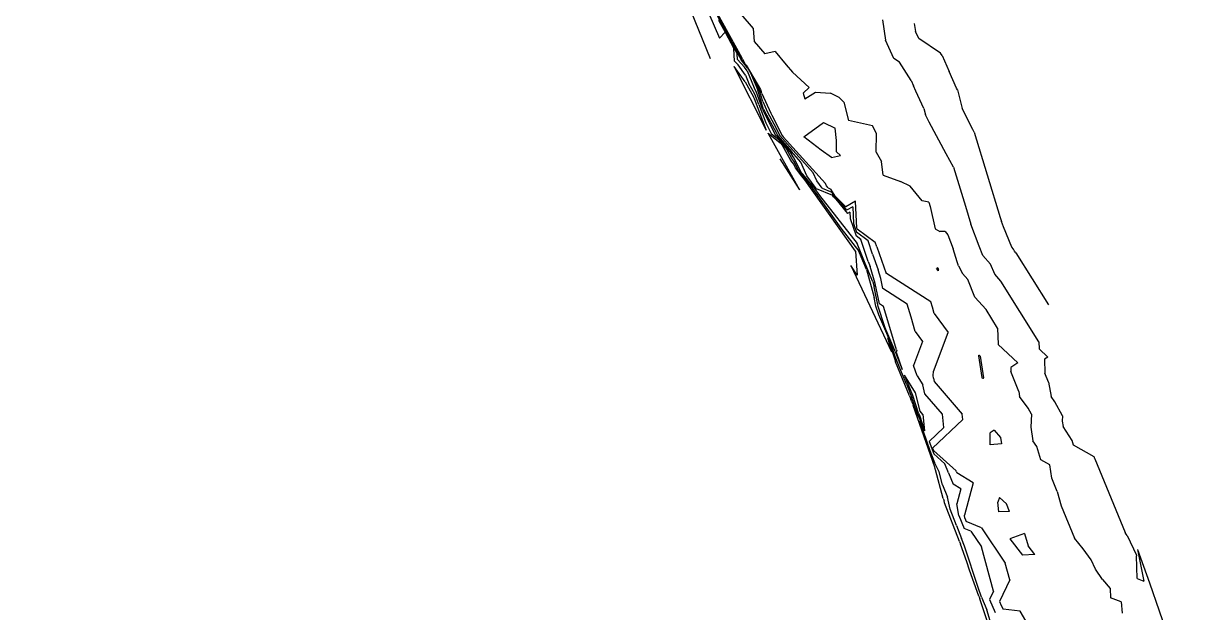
# Model space of a CAD drawing. Header units: metres. Extents: x -1120501 to 1198934, y -4928884 to 66998.
# Drawn here: x 732.5 to 950.1, y -1428.2 to -1318.9 of the extents above; entities that cross this region are included whole.
import ezdxf

# ---------------------------------------------------------------- set-up
doc = ezdxf.new("R2010")
doc.units = ezdxf.units.M
doc.layers.add('SURF2CONTOURS', color=7, linetype='Continuous', lineweight=0)

msp = doc.modelspace()

# ---------------------------------------------------------------- linework, layer by layer
at = {"color": 7, "lineweight": 0}
msp.add_circle((-684.64, 190.5), 66807.04, dxfattribs=at)
at = {"layer": 'SURF2CONTOURS', "color": 2, "linetype": 'Continuous', "lineweight": -3}
for p, q in [((863.51, -1321.19, 235.5), (847.07, -1291.44, 235.5)), ((860.04, -1325.39, 235.5), (856.35, -1316.48, 235.5)), ((859.72, -1317.01, 235.5), (861.68, -1321.56, 235.5)), ((891.92, -1318.21, 235.5), (892.49, -1321.97, 235.5)), ((862.72, -1320.47, 235.5), (861.68, -1321.56, 235.5)), ((862.72, -1320.47, 235.5), (864.37, -1323.48, 235.5)), ((864.02, -1322.24, 235.5), (863.51, -1321.19, 235.5)), ((864.02, -1322.24, 235.5), (866.09, -1326.01, 235.5)), ((894.07, -1325.35, 235.5), (892.49, -1321.97, 235.5)), ((864.48, -1325.82, 235.5), (864.37, -1323.48, 235.5)), ((865.13, -1326.53, 235.5), (864.48, -1325.82, 235.5)), ((866.51, -1328.47, 235.5), (865.13, -1326.53, 235.5)), ((866.77, -1326.84, 235.5), (866.09, -1326.01, 235.5)), ((866.77, -1326.84, 235.5), (868.37, -1329.55, 235.5)), ((895.07, -1326.04, 235.5), (894.07, -1325.35, 235.5)), ((897.28, -1329.46, 235.5), (895.07, -1326.04, 235.5)), ((866.51, -1328.47, 235.5), (867.15, -1330.02, 235.5)), ((868.26, -1331.98, 235.5), (867.15, -1330.02, 235.5)), ((868.37, -1329.55, 235.5), (869.13, -1331.35, 235.5)), ((869.72, -1333.31, 235.5), (869.13, -1331.35, 235.5)), ((897.28, -1329.46, 235.5), (897.72, -1330.43, 235.5)), ((898.16, -1331.42, 235.5), (897.72, -1330.43, 235.5)), ((899.6, -1334.65, 235.5), (898.16, -1331.42, 235.5)), ((868.96, -1333.87, 235.5), (868.26, -1331.98, 235.5)), ((869.72, -1333.31, 235.5), (870.61, -1335.3, 235.5)), ((868.96, -1333.87, 235.5), (870.28, -1337.3, 235.5)), ((870.61, -1335.3, 235.5), (871.8, -1337.49, 235.5)), ((899.6, -1334.65, 235.5), (899.9, -1335.83, 235.5)), ((900.58, -1337.19, 235.5), (899.9, -1335.83, 235.5)), ((870.28, -1337.3, 235.5), (871.33, -1339.37, 235.5)), ((871.8, -1337.49, 235.5), (872.91, -1339.66, 235.5)), ((903.79, -1343.06, 235.5), (900.58, -1337.19, 235.5)), ((872.71, -1340.45, 235.5), (871.33, -1339.37, 235.5)), ((872.91, -1339.66, 235.5), (874.28, -1341.24, 235.5)), ((872.71, -1340.45, 235.5), (874.19, -1342.23, 235.5)), ((875.12, -1343.94, 235.5), (874.19, -1342.23, 235.5)), ((879.09, -1346.54, 235.5), (874.28, -1341.24, 235.5)), ((875.48, -1344.38, 235.5), (875.12, -1343.94, 235.5)), ((876.37, -1346.09, 235.5), (875.48, -1344.38, 235.5)), ((905.14, -1345.49, 235.5), (903.79, -1343.06, 235.5)), ((877.07, -1347.02, 235.5), (876.37, -1346.09, 235.5)), ((879.74, -1348.04, 235.5), (879.09, -1346.54, 235.5)), ((905.14, -1345.49, 235.5), (907.36, -1352.74, 235.5)), ((878.36, -1348.59, 235.5), (877.07, -1347.02, 235.5)), ((878.36, -1348.59, 235.5), (884.21, -1356.81, 235.5)), ((880.73, -1349.41, 235.5), (879.74, -1348.04, 235.5)), ((880.73, -1349.41, 235.5), (882.52, -1350.16, 235.5)), ((882.99, -1350.95, 235.5), (882.52, -1350.16, 235.5)), ((882.99, -1350.95, 235.5), (884.12, -1352.09, 235.5)), ((884.12, -1352.09, 235.5), (885.28, -1353.49, 235.5)), ((886.41, -1352.85, 235.5), (885.28, -1353.49, 235.5)), ((886.41, -1352.85, 235.5), (886.54, -1356, 235.5)), ((907.36, -1352.74, 235.5), (908.32, -1356.09, 235.5)), ((884.21, -1356.81, 235.5), (887.58, -1361.11, 235.5)), ((886.54, -1356, 235.5), (887.09, -1357.6, 235.5)), ((889.27, -1359.18, 235.5), (887.09, -1357.6, 235.5)), ((909.87, -1360.19, 235.5), (908.32, -1356.09, 235.5)), ((890.11, -1361.68, 235.5), (889.27, -1359.18, 235.5)), ((888.31, -1362.89, 235.5), (887.58, -1361.11, 235.5)), ((890.11, -1361.68, 235.5), (891.14, -1364.57, 235.5)), ((910.59, -1361.93, 235.5), (909.87, -1360.19, 235.5)), ((912.02, -1363.53, 235.5), (910.59, -1361.93, 235.5)), ((888.97, -1364.53, 235.5), (888.31, -1362.89, 235.5)), ((912.77, -1365.38, 235.5), (912.02, -1363.53, 235.5)), ((888.97, -1364.53, 235.5), (890.39, -1369.68, 235.5)), ((891.62, -1366.17, 235.5), (891.14, -1364.57, 235.5)), ((892.01, -1368.05, 235.5), (891.62, -1366.17, 235.5)), ((902.24, -1364.22, 234.5), (901.99, -1364.35, 234.5)), ((902.33, -1364.74, 234.5), (901.99, -1364.35, 234.5)), ((902.24, -1364.22, 234.5), (902.3, -1364.33, 234.5)), ((902.3, -1364.33, 234.5), (902.35, -1364.45, 234.5)), ((902.33, -1364.74, 234.5), (902.35, -1364.45, 234.5)), ((913.92, -1366.68, 235.5), (912.77, -1365.38, 235.5)), ((896.52, -1370.91, 235.5), (892.01, -1368.05, 235.5)), ((920.98, -1377.92, 235.5), (913.92, -1366.68, 235.5)), ((890.73, -1371.29, 235.5), (890.39, -1369.68, 235.5)), ((891.26, -1372.93, 235.5), (890.73, -1371.29, 235.5)), ((897.25, -1373.38, 235.5), (896.52, -1370.91, 235.5)), ((892.56, -1375.92, 235.5), (891.26, -1372.93, 235.5)), ((898.03, -1376.02, 235.5), (897.25, -1373.38, 235.5)), ((893.38, -1377.87, 235.5), (892.56, -1375.92, 235.5)), ((898.03, -1376.02, 235.5), (899.37, -1377.87, 235.5)), ((894.31, -1380.64, 235.5), (893.38, -1377.87, 235.5)), ((899.37, -1377.87, 235.5), (897.69, -1382.3, 235.5)), ((920.98, -1377.92, 235.5), (921.03, -1379.25, 235.5)), ((922.62, -1380.75, 235.5), (921.03, -1379.25, 235.5)), ((895.15, -1382.79, 235.5), (894.31, -1380.64, 235.5)), ((909.83, -1380.53, 234.5), (909.84, -1380.39, 234.5)), ((910.47, -1384.55, 234.5), (909.83, -1380.53, 234.5)), ((909.84, -1380.39, 234.5), (909.92, -1380.43, 234.5)), ((909.95, -1380.48, 234.5), (909.92, -1380.43, 234.5)), ((910.05, -1380.61, 234.5), (909.95, -1380.48, 234.5)), ((910.05, -1380.61, 234.5), (910.69, -1384.59, 234.5)), ((922.62, -1380.75, 235.5), (922.04, -1381.13, 235.5)), ((922.04, -1381.13, 235.5), (922.08, -1383.73, 235.5)), ((896.44, -1385.92, 235.5), (895.15, -1382.79, 235.5)), ((898.35, -1384.25, 235.5), (897.69, -1382.3, 235.5)), ((922.74, -1385.38, 235.5), (922.08, -1383.73, 235.5)), ((898.35, -1384.25, 235.5), (899.4, -1385.92, 235.5)), ((910.51, -1384.7, 234.5), (910.47, -1384.55, 234.5)), ((910.72, -1384.74, 234.5), (910.51, -1384.7, 234.5)), ((910.72, -1384.74, 234.5), (910.69, -1384.59, 234.5)), ((922.74, -1385.38, 235.5), (923.23, -1388.04, 235.5)), ((896.44, -1385.92, 235.5), (897.4, -1388.24, 235.5)), ((899.81, -1387.57, 235.5), (899.4, -1385.92, 235.5)), ((903.08, -1391.37, 235.5), (899.81, -1387.57, 235.5)), ((923.96, -1389.03, 235.5), (923.23, -1388.04, 235.5)), ((898.01, -1390.12, 235.5), (897.4, -1388.24, 235.5)), ((898.01, -1390.12, 235.5), (899, -1392.26, 235.5)), ((925.34, -1391.66, 235.5), (923.96, -1389.03, 235.5)), ((899.63, -1394.23, 235.5), (899, -1392.26, 235.5)), ((903.32, -1393.8, 235.5), (903.08, -1391.37, 235.5)), ((925.34, -1391.66, 235.5), (925.3, -1392.62, 235.5)), ((898.8, -1392.51, 235.5), (899.63, -1394.23, 235.5)), ((898.8, -1392.51, 235.5), (900.75, -1398.12, 235.5)), ((903.32, -1393.8, 235.5), (900.58, -1396.42, 235.5)), ((912.7, -1394.32, 234.5), (911.94, -1394.83, 234.5)), ((912.7, -1394.32, 234.5), (913.85, -1395.68, 234.5)), ((925.3, -1392.62, 235.5), (925.45, -1393.62, 235.5)), ((927.14, -1396.26, 235.5), (925.45, -1393.62, 235.5)), ((900.58, -1396.42, 235.5), (901.46, -1398.71, 235.5)), ((911.91, -1397.06, 234.5), (911.94, -1394.83, 234.5)), ((913.85, -1395.68, 234.5), (914.04, -1396.88, 234.5)), ((927.4, -1397.12, 235.5), (927.14, -1396.26, 235.5)), ((900.75, -1398.12, 235.5), (901.6, -1400.33, 235.5)), ((901.46, -1398.71, 235.5), (903.51, -1400.55, 235.5)), ((914.04, -1396.88, 234.5), (911.91, -1397.06, 234.5)), ((931.25, -1399.29, 235.5), (927.4, -1397.12, 235.5)), ((902.46, -1402.07, 235.5), (901.6, -1400.33, 235.5)), ((904.21, -1402.24, 235.5), (903.51, -1400.55, 235.5)), ((931.27, -1399.41, 235.5), (931.25, -1399.29, 235.5)), ((931.32, -1399.52, 235.5), (931.27, -1399.41, 235.5)), ((931.32, -1399.52, 235.5), (931.35, -1399.65, 235.5)), ((931.35, -1399.65, 235.5), (936.96, -1413.32, 235.5)), ((903.11, -1404.49, 235.5), (902.46, -1402.07, 235.5)), ((904.21, -1402.24, 235.5), (905.09, -1404.35, 235.5)), ((903.11, -1404.49, 235.5), (904, -1406.72, 235.5)), ((906.48, -1405.21, 235.5), (905.09, -1404.35, 235.5)), ((906.48, -1405.21, 235.5), (905.73, -1407.97, 235.5)), ((904.51, -1408.95, 235.5), (904, -1406.72, 235.5)), ((913.68, -1406.78, 234.5), (913.36, -1407.66, 234.5)), ((913.51, -1409.49, 234.5), (913.36, -1407.66, 234.5)), ((913.68, -1406.78, 234.5), (914.93, -1407.98, 234.5)), ((905.68, -1412.03, 235.5), (904.51, -1408.95, 235.5)), ((906.12, -1410.18, 235.5), (905.73, -1407.97, 235.5)), ((915.52, -1409.42, 234.5), (913.51, -1409.49, 234.5)), ((915.52, -1409.42, 234.5), (914.93, -1407.98, 234.5)), ((906.12, -1410.18, 235.5), (907.11, -1412.55, 235.5)), ((905.68, -1412.03, 235.5), (906.63, -1414.41, 235.5)), ((908.35, -1413.08, 235.5), (907.11, -1412.55, 235.5)), ((908.35, -1413.08, 235.5), (910.31, -1415.96, 235.5)), ((918.27, -1413.5, 234.5), (915.55, -1414.48, 234.5)), ((918.27, -1413.5, 234.5), (918.99, -1415.78, 234.5)), ((937.17, -1413.59, 235.5), (936.96, -1413.32, 235.5)), ((937.38, -1413.85, 235.5), (937.17, -1413.59, 235.5)), ((937.38, -1413.85, 235.5), (939.07, -1417.53, 235.5)), ((907.17, -1415.87, 235.5), (906.63, -1414.41, 235.5)), ((909.69, -1423.48, 235.5), (907.17, -1415.87, 235.5)), ((912.53, -1424.17, 235.5), (910.31, -1415.96, 235.5)), ((915.55, -1414.48, 234.5), (917.91, -1417.51, 234.5)), ((920.2, -1417.38, 234.5), (918.99, -1415.78, 234.5)), ((920.2, -1417.38, 234.5), (917.91, -1417.51, 234.5)), ((939.07, -1417.53, 235.5), (939.09, -1417.63, 235.5)), ((939.07, -1417.53, 235.5), (939.07, -1417.53, 235.5)), ((939.2, -1421.86, 235.5), (939.09, -1417.63, 235.5)), ((939.29, -1416.47, 235.5), (941.51, -1422.63, 235.5)), ((939.29, -1416.47, 235.5), (940.48, -1422.33, 235.5)), ((939.2, -1421.86, 235.5), (940.48, -1422.33, 235.5)), ((941.51, -1422.63, 235.5), (946.29, -1436.54, 235.5)), ((910.33, -1425.32, 235.5), (909.69, -1423.48, 235.5)), ((912.53, -1424.17, 235.5), (911.81, -1425.71, 235.5)), ((910.33, -1425.32, 235.5), (911.28, -1427.68, 235.5)), ((911.81, -1425.71, 235.5), (912.84, -1428.16, 235.5)), ((912.14, -1430.29, 235.5), (911.28, -1427.68, 235.5))]:
    msp.add_line(p, q, dxfattribs=at)
at = {"layer": 'SURF2CONTOURS', "color": 4, "linetype": 'Continuous', "lineweight": -3}
for p, q in [((854.35, -1304.43, 235), (865.85, -1325.23, 235)), ((862.06, -1318.99, 236), (861.17, -1317.14, 236)), ((861.53, -1318.26, 236), (864.96, -1324.52, 236)), ((865.64, -1317.14, 235), (867.91, -1319.79, 235)), ((862.06, -1318.99, 236), (865.69, -1325.6, 236)), ((867.91, -1319.79, 235), (868.15, -1322.22, 235)), ((897.84, -1318.85, 236), (898.06, -1320.32, 236)), ((898.68, -1321.64, 236), (898.06, -1320.32, 236)), ((868.15, -1322.22, 235), (870.08, -1324.46, 235)), ((902.72, -1324.39, 236), (898.68, -1321.64, 236)), ((865, -1325.52, 236), (864.96, -1324.52, 236)), ((872.01, -1324.06, 235), (870.08, -1324.46, 235)), ((872.01, -1324.06, 235), (874.05, -1326.53, 235)), ((902.99, -1324.8, 236), (902.72, -1324.39, 236)), ((902.99, -1324.8, 236), (904.33, -1327.79, 236)), ((870.43, -1338.74, 235), (864.43, -1326.85, 235)), ((866.42, -1329.66, 235), (864.43, -1326.85, 235)), ((866.33, -1326.96, 236), (865, -1325.52, 236)), ((866.9, -1327.07, 236), (865.69, -1325.6, 236)), ((865.98, -1325.49, 235), (865.85, -1325.23, 235)), ((865.98, -1325.49, 235), (866.48, -1326.41, 235)), ((866.8, -1327.63, 236), (866.33, -1326.96, 236)), ((866.65, -1326.62, 235), (866.48, -1326.41, 235)), ((866.65, -1326.62, 235), (869.3, -1331.09, 235)), ((866.9, -1327.07, 236), (867.45, -1328, 236)), ((874.05, -1326.53, 235), (875.21, -1327.91, 235)), ((866.8, -1327.63, 236), (868.1, -1330.78, 236)), ((867.45, -1328, 236), (868.81, -1331.25, 236)), ((878.3, -1330.73, 235), (875.21, -1327.91, 235)), ((905.69, -1330.83, 236), (904.33, -1327.79, 236)), ((866.42, -1329.66, 235), (868.02, -1332.48, 235)), ((868.5, -1331.47, 236), (868.1, -1330.78, 236)), ((869.75, -1334.88, 236), (868.5, -1331.47, 236)), ((869.88, -1334.79, 236), (868.81, -1331.25, 236)), ((869.3, -1331.09, 235), (869.45, -1331.45, 235)), ((869.56, -1331.83, 235), (869.45, -1331.45, 235)), ((878.3, -1330.73, 235), (877.23, -1331.77, 235)), ((905.85, -1331.19, 236), (905.69, -1330.83, 236)), ((905.85, -1331.19, 236), (906.72, -1334.61, 236)), ((868.16, -1332.86, 235), (868.02, -1332.48, 235)), ((870.43, -1338.74, 235), (868.16, -1332.86, 235)), ((869.56, -1331.83, 235), (871.19, -1335.49, 235)), ((877.23, -1331.77, 235), (877.5, -1332.82, 235)), ((877.5, -1332.82, 235), (879.53, -1331.63, 235)), ((879.53, -1331.63, 235), (882.26, -1331.81, 235)), ((883.87, -1332.59, 235), (882.26, -1331.81, 235)), ((884.76, -1333.43, 235), (883.87, -1332.59, 235)), ((884.76, -1333.43, 235), (885.61, -1336.87, 235)), ((869.75, -1334.88, 236), (869.97, -1335.43, 236)), ((869.88, -1334.79, 236), (870.02, -1335.11, 236)), ((869.97, -1335.43, 236), (872.08, -1339.61, 236)), ((870.02, -1335.11, 236), (872.21, -1339.11, 236)), ((871.19, -1335.49, 235), (871.4, -1335.87, 235)), ((908.71, -1338.55, 236), (906.72, -1334.61, 236)), ((871.4, -1335.87, 235), (873.31, -1339.63, 235)), ((877.32, -1339.89, 235), (880.97, -1337.25, 235)), ((880.97, -1337.25, 235), (883.16, -1338.3, 235)), ((890.07, -1337.85, 235), (885.61, -1336.87, 235)), ((890.81, -1339.3, 235), (890.07, -1337.85, 235)), ((870.7, -1339.28, 235), (870.69, -1339.23, 235)), ((870.69, -1339.23, 235), (872.97, -1341.01, 235)), ((870.7, -1339.28, 235), (876.52, -1349.75, 235)), ((872.45, -1339.9, 236), (872.08, -1339.61, 236)), ((872.21, -1339.11, 236), (872.5, -1339.69, 236)), ((872.45, -1339.9, 236), (875.01, -1342.98, 236)), ((872.5, -1339.69, 236), (875.04, -1342.62, 236)), ((873.31, -1339.63, 235), (873.52, -1339.87, 235)), ((881.38, -1348.52, 235), (873.52, -1339.87, 235)), ((880.56, -1342.35, 235), (877.32, -1339.89, 235)), ((883.42, -1340.59, 235), (883.16, -1338.3, 235)), ((890.77, -1342.71, 235), (890.81, -1339.3, 235)), ((908.88, -1338.87, 236), (908.71, -1338.55, 236)), ((908.96, -1339.01, 236), (908.88, -1338.87, 236)), ((908.96, -1339.01, 236), (913.8, -1354.86, 236)), ((872.97, -1341.01, 235), (873.36, -1341.48, 235)), ((874.9, -1344.27, 235), (873.36, -1341.48, 235)), ((882.48, -1343.73, 235), (880.56, -1342.35, 235)), ((883.39, -1342.7, 235), (883.42, -1340.59, 235)), ((872.9, -1343.98, 235), (876.52, -1349.75, 235)), ((875.47, -1344.99, 235), (874.9, -1344.27, 235)), ((875.35, -1343.61, 236), (875.01, -1342.98, 236)), ((876.81, -1344.56, 236), (875.04, -1342.62, 236)), ((875.48, -1343.77, 236), (875.35, -1343.61, 236)), ((876.93, -1346.55, 236), (875.48, -1343.77, 236)), ((877.91, -1347.12, 236), (876.81, -1344.56, 236)), ((882.48, -1343.73, 235), (884.16, -1343.38, 235)), ((883.39, -1342.7, 235), (884.16, -1343.38, 235)), ((890.77, -1342.71, 235), (891.76, -1344.44, 235)), ((892.09, -1347.02, 235), (891.76, -1344.44, 235)), ((875.81, -1345.63, 235), (875.47, -1344.99, 235)), ((877, -1347.21, 235), (875.81, -1345.63, 235)), ((877.13, -1346.82, 236), (876.93, -1346.55, 236)), ((877.54, -1347.87, 235), (877, -1347.21, 235)), ((879.18, -1349.3, 236), (877.13, -1346.82, 236)), ((886.94, -1361.08, 235), (877.54, -1347.87, 235)), ((879.61, -1349.45, 236), (877.91, -1347.12, 236)), ((881.57, -1348.96, 235), (881.38, -1348.52, 235)), ((892.09, -1347.02, 235), (895.28, -1348.18, 235)), ((897.09, -1349.04, 235), (895.28, -1348.18, 235)), ((879.18, -1349.3, 236), (880.24, -1350.8, 236)), ((879.61, -1349.45, 236), (882.67, -1350.73, 236)), ((880.24, -1350.8, 236), (887.24, -1359.71, 236)), ((881.86, -1349.36, 235), (881.57, -1348.96, 235)), ((881.86, -1349.36, 235), (882.38, -1349.58, 235)), ((883.15, -1350.87, 235), (882.38, -1349.58, 235)), ((882.84, -1351.03, 236), (882.67, -1350.73, 236)), ((882.84, -1351.03, 236), (883.26, -1351.45, 236)), ((883.15, -1350.87, 235), (884.99, -1352.73, 235)), ((899.3, -1351.75, 235), (897.09, -1349.04, 235)), ((883.26, -1351.45, 236), (885.45, -1354.1, 236)), ((884.99, -1352.73, 235), (885.11, -1352.89, 235)), ((886.94, -1351.85, 235), (885.11, -1352.89, 235)), ((887.15, -1356.86, 235), (886.94, -1351.85, 235)), ((900.54, -1351.99, 235), (899.3, -1351.75, 235)), ((900.54, -1351.99, 235), (900.78, -1352.81, 235)), ((900.78, -1352.81, 235), (901.73, -1356.97, 235)), ((885.88, -1353.85, 236), (885.45, -1354.1, 236)), ((885.88, -1353.85, 236), (885.93, -1355.05, 236)), ((885.93, -1355.05, 236), (887.04, -1358.26, 236)), ((913.8, -1354.86, 236), (914.02, -1355.63, 236)), ((887.21, -1356.98, 235), (887.15, -1356.86, 235)), ((887.21, -1356.98, 235), (890.61, -1359.44, 235)), ((901.73, -1356.97, 235), (902.56, -1357.46, 235)), ((903.56, -1357.46, 235), (902.56, -1357.46, 235)), ((903.56, -1357.46, 235), (904.06, -1358.06, 235)), ((914.38, -1356.58, 236), (914.02, -1355.63, 236)), ((915.95, -1360.36, 236), (914.38, -1356.58, 236)), ((887.94, -1358.91, 236), (887.04, -1358.26, 236)), ((888.75, -1363.4, 236), (887.24, -1359.71, 236)), ((889.31, -1363.03, 236), (887.94, -1358.91, 236)), ((890.9, -1360.33, 235), (890.61, -1359.44, 235)), ((904.06, -1358.06, 235), (905.04, -1360.68, 235)), ((886.94, -1361.08, 235), (887.22, -1365.55, 235)), ((890.9, -1360.33, 235), (892.65, -1365.22, 235)), ((905.8, -1363.11, 235), (905.04, -1360.68, 235)), ((916.27, -1360.71, 236), (915.95, -1360.36, 236)), ((916.44, -1361.12, 236), (916.27, -1360.71, 236)), ((916.69, -1361.4, 236), (916.44, -1361.12, 236)), ((916.69, -1361.4, 236), (922.77, -1371.09, 236)), ((887.22, -1365.55, 235), (886.06, -1363.77, 235)), ((886.06, -1363.77, 235), (893.64, -1379.76, 235)), ((890.12, -1366.82, 236), (888.75, -1363.4, 236)), ((889.31, -1363.03, 236), (889.63, -1363.93, 236)), ((890.58, -1367.11, 236), (889.63, -1363.93, 236)), ((906.08, -1363.81, 235), (905.8, -1363.11, 235)), ((906.08, -1363.81, 235), (906.77, -1365.23, 235)), ((892.65, -1365.23, 235), (892.65, -1365.22, 235)), ((892.66, -1365.24, 235), (892.65, -1365.23, 235)), ((900.9, -1370.48, 235), (892.66, -1365.24, 235)), ((906.77, -1365.23, 235), (907.77, -1366.35, 235)), ((890.12, -1366.82, 236), (890.37, -1367.72, 236)), ((891.15, -1371.4, 236), (890.37, -1367.72, 236)), ((891.37, -1370.86, 236), (890.58, -1367.11, 236)), ((909.11, -1369.64, 235), (907.77, -1366.35, 235)), ((901.21, -1371.52, 235), (900.9, -1370.48, 235)), ((911.16, -1371.95, 235), (909.11, -1369.64, 235)), ((892.37, -1375.17, 236), (891.15, -1371.4, 236)), ((892.13, -1371.34, 236), (891.37, -1370.86, 236)), ((893.29, -1375.24, 236), (892.13, -1371.34, 236)), ((901.54, -1372.64, 235), (901.21, -1371.52, 235)), ((901.54, -1372.64, 235), (904.13, -1376.19, 235)), ((913.31, -1375.39, 235), (911.16, -1371.95, 235)), ((892.57, -1375.63, 236), (892.37, -1375.17, 236)), ((894.21, -1379.54, 236), (892.57, -1375.63, 236)), ((892.87, -1377.15, 235), (894.34, -1381.55, 235)), ((892.87, -1377.15, 235), (893.64, -1379.76, 235)), ((894.53, -1379.41, 236), (893.29, -1375.24, 236)), ((901.38, -1383.44, 235), (904.13, -1376.19, 235)), ((913.31, -1375.39, 235), (913.44, -1378.43, 235)), ((917.05, -1381.85, 235), (913.44, -1378.43, 235)), ((894.27, -1379.72, 236), (894.21, -1379.54, 236)), ((894.27, -1379.72, 236), (895.58, -1383.06, 236)), ((894.37, -1381.65, 235), (894.34, -1381.55, 235)), ((894.61, -1379.54, 236), (894.5, -1379.84, 236)), ((894.5, -1379.84, 236), (895.58, -1383.06, 236)), ((894.53, -1379.41, 236), (894.61, -1379.54, 236)), ((896.98, -1387.97, 235), (894.37, -1381.65, 235)), ((901.32, -1384.19, 235), (901.38, -1383.44, 235)), ((917.05, -1381.85, 235), (915.75, -1382.71, 235)), ((915.75, -1382.71, 235), (915.76, -1383.46, 235)), ((917.22, -1387.13, 235), (915.76, -1383.46, 235)), ((897.58, -1387.91, 236), (896.01, -1384.12, 236)), ((898.05, -1387.37, 236), (896.01, -1384.12, 236)), ((901.42, -1384.66, 235), (901.32, -1384.19, 235)), ((901.42, -1384.66, 235), (901.52, -1385.28, 235)), ((901.52, -1385.28, 235), (906.74, -1391.36, 235)), ((896.98, -1387.97, 235), (897.23, -1388.56, 235)), ((898.64, -1391.19, 236), (897.58, -1387.91, 236)), ((898.91, -1390.8, 236), (898.05, -1387.37, 236)), ((917.22, -1387.13, 235), (917.39, -1388.04, 235)), ((919.01, -1390.24, 235), (917.39, -1388.04, 235)), ((897.38, -1389.04, 235), (897.23, -1388.56, 235)), ((897.38, -1389.04, 235), (899.22, -1393, 235)), ((897.58, -1389.65, 235), (899.28, -1393.18, 235)), ((897.58, -1389.65, 235), (901.57, -1401.14, 235)), ((919.6, -1391.36, 235), (919.01, -1390.24, 235)), ((898.64, -1391.19, 236), (898.79, -1391.52, 236)), ((898.79, -1391.52, 236), (899.72, -1394.46, 236)), ((899.42, -1391.39, 236), (898.91, -1390.8, 236)), ((899.42, -1391.39, 236), (899.72, -1394.46, 236)), ((906.84, -1392.31, 235), (901.22, -1397.67, 235)), ((906.84, -1392.31, 235), (906.74, -1391.36, 235)), ((919.6, -1391.36, 235), (919.48, -1393.77, 235)), ((899.28, -1393.18, 235), (899.22, -1393, 235)), ((919.48, -1393.77, 235), (919.87, -1396.28, 235)), ((920.57, -1397.37, 235), (919.87, -1396.28, 235)), ((901.22, -1397.67, 235), (901.39, -1398.12, 235)), ((901.39, -1398.12, 235), (905.59, -1401.88, 235)), ((921.33, -1399.8, 235), (920.57, -1397.37, 235)), ((923.01, -1400.75, 235), (921.33, -1399.8, 235)), ((923.39, -1403.24, 235), (923.01, -1400.75, 235)), ((901.57, -1401.14, 235), (901.68, -1401.43, 235)), ((901.79, -1401.65, 235), (901.68, -1401.43, 235)), ((903.22, -1406.99, 235), (901.79, -1401.65, 235)), ((905.66, -1402.03, 235), (905.59, -1401.88, 235)), ((905.66, -1402.03, 235), (905.74, -1402.23, 235)), ((908.77, -1404.1, 235), (905.74, -1402.23, 235)), ((924.35, -1405.67, 235), (923.39, -1403.24, 235)), ((908.77, -1404.1, 235), (907.14, -1410.08, 235)), ((903.22, -1406.99, 235), (903.38, -1407.38, 235)), ((903.47, -1407.77, 235), (903.38, -1407.38, 235)), ((924.35, -1405.67, 235), (925.11, -1408.35, 235)), ((906.21, -1414.99, 235), (903.47, -1407.77, 235)), ((925.11, -1408.35, 235), (927.59, -1414.37, 235)), ((907.24, -1410.65, 235), (907.14, -1410.08, 235)), ((907.24, -1410.65, 235), (907.49, -1411.25, 235)), ((910.3, -1412.45, 235), (907.49, -1411.25, 235)), ((910.3, -1412.45, 235), (914.71, -1418.97, 235)), ((906.21, -1414.99, 235), (906.4, -1415.46, 235)), ((907.62, -1418.76, 235), (906.4, -1415.46, 235)), ((929.16, -1416.36, 235), (927.59, -1414.37, 235)), ((930.69, -1418.37, 235), (929.16, -1416.36, 235)), ((931.48, -1420.1, 235), (930.69, -1418.37, 235)), ((908.12, -1420.28, 235), (907.62, -1418.76, 235)), ((909.81, -1425.12, 235), (908.12, -1420.28, 235)), ((915.55, -1422.09, 235), (914.71, -1418.97, 235)), ((932.78, -1422.02, 235), (931.48, -1420.1, 235)), ((915.55, -1422.09, 235), (913.69, -1426.13, 235)), ((932.78, -1422.02, 235), (934.19, -1423.67, 235)), ((934.19, -1423.67, 235), (934.24, -1425.44, 235)), ((909.81, -1425.12, 235), (910.02, -1425.64, 235)), ((912.22, -1432.29, 235), (910.02, -1425.64, 235)), ((913.69, -1426.13, 235), (913.99, -1426.86, 235)), ((913.99, -1426.86, 235), (914.34, -1427.56, 235)), ((936.23, -1426.15, 235), (934.24, -1425.44, 235)), ((936.23, -1426.15, 235), (936.46, -1428.3, 235)), ((917.48, -1427.9, 235), (914.34, -1427.56, 235)), ((919.42, -1431.19, 235), (917.48, -1427.9, 235))]:
    msp.add_line(p, q, dxfattribs=at)

doc.saveas('drawing.dxf')
